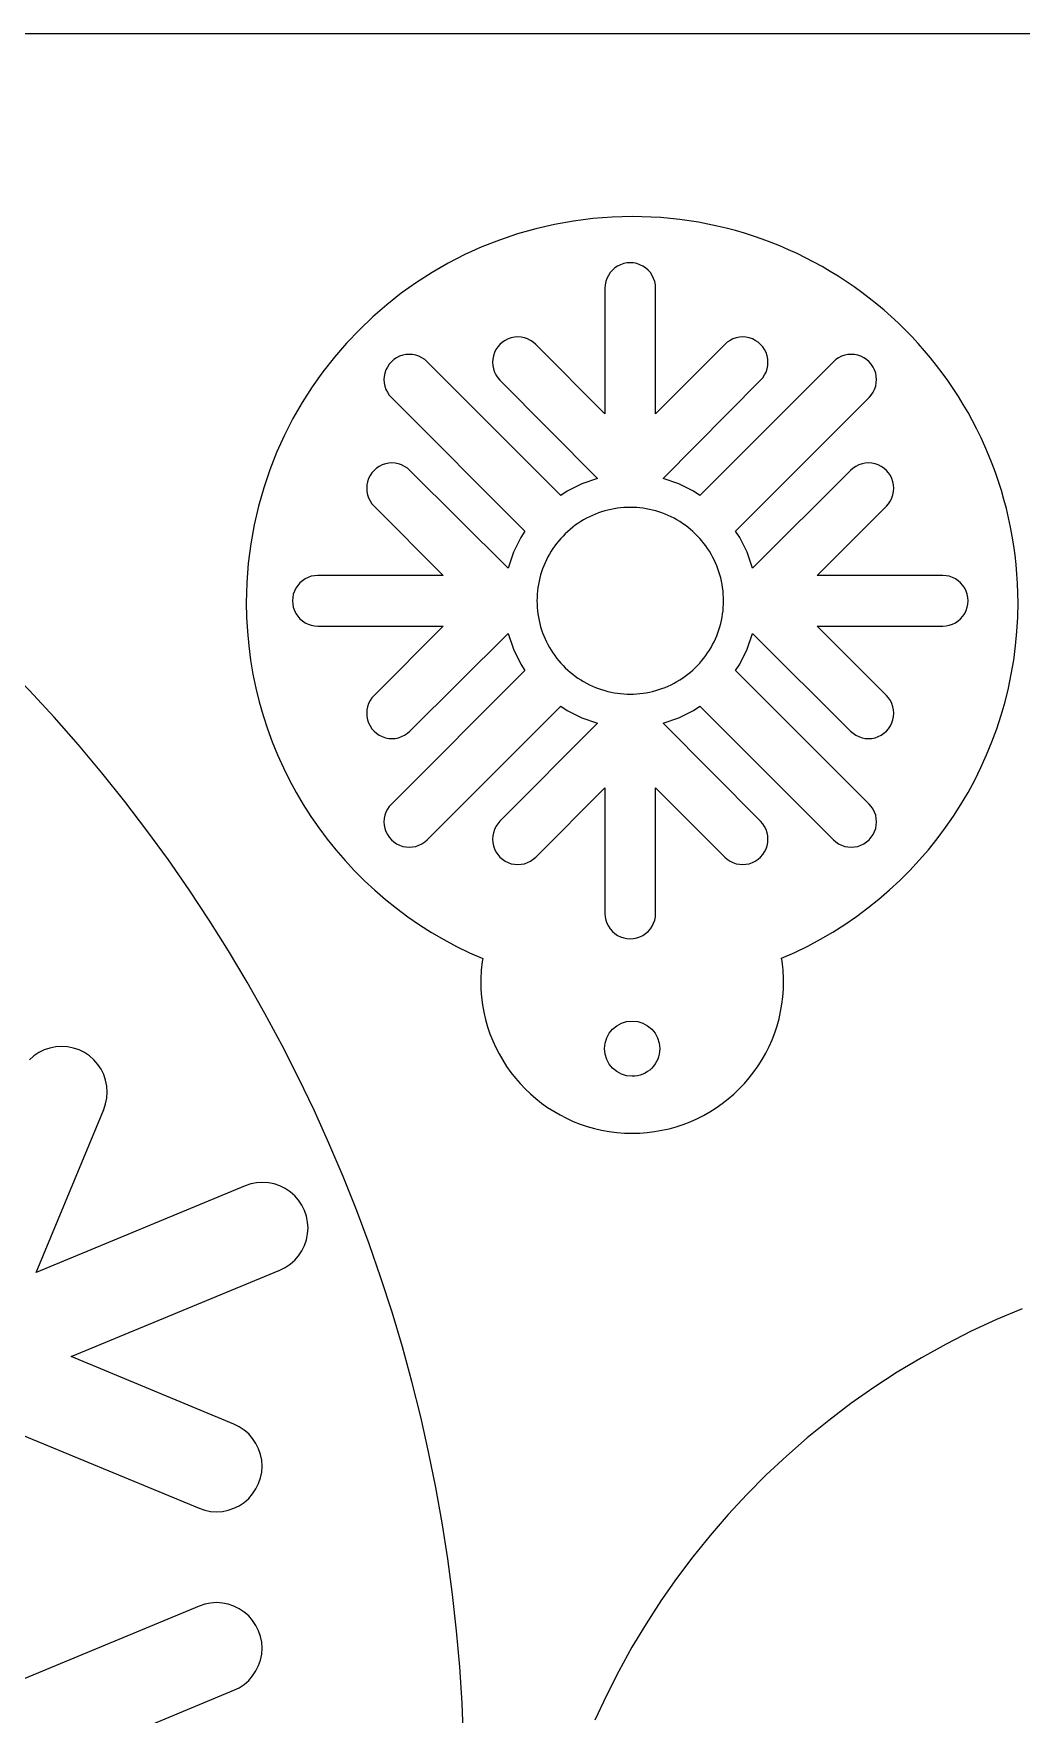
# Model space of a CAD drawing. Extents: x -10 to 300, y 40 to 641.
# Drawn here: x 143.4 to 194.3, y 553.4 to 639.8 of the extents above; entities that cross this region are included whole.
import ezdxf

# ---------------------------------------------------------------- set-up
doc = ezdxf.new("R2010")
doc.units = 0
doc.layers.add('Laag_1', color=7, linetype='CONTINUOUS')

msp = doc.modelspace()

# ---------------------------------------------------------------- linework, layer by layer
at = {"layer": 'Laag_1', "color": 1}
for p, q in [((0.160025, 639.840006), (299.83999, 639.840006)), ((173.460642, 627.876091), (173.318978, 627.781666)), ((173.613537, 627.951039), (173.460642, 627.876091)), ((173.774872, 628.006394), (173.613537, 627.951039)), ((173.942034, 628.038879), (173.774872, 628.006311)), ((174.112063, 628.050354), (173.942034, 628.038792)), ((174.282093, 628.038879), (174.112063, 628.050351)), ((174.449254, 628.006394), (174.282093, 628.03899)), ((174.610619, 627.951039), (174.449254, 628.006394)), ((174.76347, 627.876091), (174.610619, 627.951039)), ((174.905163, 627.781666), (174.76347, 627.876091)), ((172.853638, 627.084582), (172.820392, 626.916904)), ((172.908433, 627.245785), (172.853638, 627.084582)), ((172.983784, 627.398876), (172.908433, 627.245785)), ((173.078477, 627.540626), (172.983784, 627.398876)), ((173.190829, 627.66926), (173.078477, 627.540626)), ((173.318978, 627.781666), (173.190829, 627.66926)), ((175.033297, 627.66926), (174.905163, 627.781666)), ((175.145664, 627.540626), (175.033297, 627.66926)), ((175.240372, 627.398876), (175.145664, 627.540626)), ((175.315709, 627.245785), (175.240372, 627.398876)), ((175.370518, 627.084582), (175.315709, 627.245785)), ((175.403734, 626.916904), (175.370518, 627.084582)), ((172.80925, 626.747503), (172.80925, 620.283786)), ((172.820392, 626.916904), (172.80928, 626.747503)), ((175.414891, 626.747503), (175.403779, 626.916904)), ((175.414891, 620.283786), (175.414891, 626.747503)), ((167.196297, 623.578406), (167.120945, 623.425205)), ((167.290975, 623.720019), (167.196297, 623.578406)), ((167.403327, 623.847067), (167.290975, 623.720019)), ((167.531476, 623.959391), (167.403327, 623.847067)), ((167.673169, 624.055483), (167.531476, 623.959391)), ((167.826005, 624.130433), (167.673169, 624.055483)), ((167.98737, 624.185786), (167.826005, 624.130433)), ((168.154562, 624.218299), (167.98737, 624.185676)), ((168.324651, 624.229752), (168.154562, 624.218219)), ((168.49465, 624.218299), (168.324651, 624.229832)), ((168.661857, 624.185786), (168.49465, 624.218437)), ((168.823207, 624.130433), (168.661857, 624.185786)), ((168.976028, 624.055483), (168.823207, 624.130433)), ((169.117736, 623.959391), (168.976028, 624.055483)), ((169.245825, 623.847067), (169.117736, 623.959391)), ((172.80925, 620.283786), (169.245825, 623.847067)), ((178.978301, 623.847067), (175.414891, 620.283786)), ((179.10639, 623.959391), (178.978301, 623.847067)), ((179.248174, 624.055483), (179.10639, 623.959391)), ((179.400965, 624.130433), (179.248174, 624.055483)), ((179.56233, 624.185786), (179.400965, 624.130433)), ((179.729521, 624.218299), (179.56233, 624.185676)), ((179.899565, 624.229752), (179.729521, 624.218219)), ((180.06961, 624.218299), (179.899565, 624.229832)), ((180.236756, 624.185786), (180.06961, 624.218437)), ((180.398121, 624.130433), (180.236756, 624.185786)), ((180.550987, 624.055483), (180.398121, 624.130433)), ((180.692666, 623.959391), (180.550987, 624.055483)), ((180.8208, 623.847067), (180.692666, 623.959391)), ((180.933182, 623.720019), (180.8208, 623.847067)), ((181.027829, 623.578406), (180.933182, 623.720019)), ((181.103211, 623.425205), (181.027829, 623.578406)), ((161.606379, 622.685883), (161.531027, 622.532824)), ((161.701042, 622.827499), (161.606379, 622.685883)), ((161.813424, 622.956243), (161.701042, 622.827499)), ((161.941513, 623.068591), (161.813424, 622.956243)), ((162.083236, 623.163075), (161.941513, 623.068591)), ((162.236072, 623.238047), (162.083236, 623.163075)), ((162.397452, 623.293295), (162.236072, 623.238047)), ((162.564629, 623.325917), (162.397452, 623.293295)), ((162.734658, 623.33731), (162.564629, 623.325778)), ((162.904687, 623.325917), (162.734658, 623.33742)), ((163.071879, 623.293295), (162.904687, 623.326)), ((163.233259, 623.238047), (163.071879, 623.293295)), ((163.38608, 623.163075), (163.233259, 623.238047)), ((163.527818, 623.068591), (163.38608, 623.163075)), ((163.655952, 622.956243), (163.527818, 623.068591)), ((170.530153, 616.082085), (163.655952, 622.956243)), ((167.03289, 623.096297), (167.021778, 622.926924)), ((167.021793, 622.926924), (167.032905, 622.755965)), ((167.066181, 623.263975), (167.03289, 623.096297)), ((167.03289, 622.755965), (167.066181, 622.589763)), ((167.120945, 623.425205), (167.066181, 623.263975)), ((184.568204, 622.956243), (177.693973, 616.082085)), ((181.15799, 623.263975), (181.103211, 623.425205)), ((181.191236, 623.096297), (181.15799, 623.263975)), ((181.15799, 622.589763), (181.191236, 622.755965)), ((181.191236, 622.755965), (181.202349, 622.926924)), ((181.202364, 622.926924), (181.191251, 623.096297)), ((184.696323, 623.068591), (184.568204, 622.956243)), ((184.838047, 623.163075), (184.696323, 623.068591)), ((184.990868, 623.238047), (184.838047, 623.163075)), ((185.152263, 623.293295), (184.990868, 623.238047)), ((185.319439, 623.325917), (185.152263, 623.293295)), ((185.489498, 623.33731), (185.319439, 623.325778)), ((185.659498, 623.325917), (185.489498, 623.33742)), ((185.826689, 623.293295), (185.659498, 623.326)), ((185.988054, 623.238047), (185.826689, 623.293295)), ((186.14095, 623.163075), (185.988054, 623.238047)), ((186.282584, 623.068591), (186.14095, 623.163075)), ((186.410748, 622.956243), (186.282584, 623.068591)), ((186.523115, 622.827499), (186.410748, 622.956243)), ((186.617777, 622.685883), (186.523115, 622.827499)), ((186.693129, 622.532824), (186.617777, 622.685883)), ((161.431845, 622.034432), (161.442957, 621.865059)), ((161.442987, 622.20547), (161.431875, 622.034432)), ((161.476263, 622.371594), (161.442987, 622.20547)), ((161.442987, 621.865059), (161.476233, 621.697349)), ((161.531027, 622.532824), (161.476263, 622.371594)), ((167.066181, 622.589763), (167.120945, 622.428559)), ((167.120945, 622.428559), (167.196297, 622.275551)), ((167.196297, 622.275551), (167.290975, 622.133801)), ((167.290975, 622.133801), (167.403327, 622.005196)), ((167.403327, 622.005196), (172.42611, 616.950178)), ((175.798062, 616.950178), (180.8208, 622.005196)), ((180.8208, 622.005196), (180.933182, 622.133801)), ((180.933182, 622.133801), (181.027829, 622.275551)), ((181.027829, 622.275551), (181.103211, 622.428559)), ((181.103211, 622.428559), (181.15799, 622.589763)), ((186.747893, 622.371594), (186.693129, 622.532824)), ((186.781169, 622.20547), (186.747893, 622.371594)), ((186.747893, 621.697349), (186.781169, 621.865059)), ((186.781169, 621.865059), (186.792282, 622.034432)), ((186.792297, 622.034432), (186.781184, 622.20547)), ((161.476263, 621.697349), (161.531027, 621.536146)), ((161.531027, 621.536146), (161.606379, 621.38306)), ((161.606379, 621.38306), (161.701042, 621.24142)), ((161.701042, 621.24142), (161.813424, 621.114395)), ((161.813424, 621.114395), (168.687655, 614.238572)), ((179.536502, 614.238572), (186.410748, 621.114395)), ((186.410748, 621.114395), (186.523115, 621.24142)), ((186.523115, 621.24142), (186.617777, 621.38306)), ((186.617777, 621.38306), (186.693129, 621.536146)), ((186.693129, 621.536146), (186.747893, 621.697349)), ((161.191569, 617.573873), (161.049876, 617.477779)), ((161.344405, 617.648738), (161.191569, 617.573873)), ((161.50577, 617.704202), (161.344405, 617.648738)), ((161.672946, 617.736716), (161.50577, 617.704064)), ((161.842961, 617.748136), (161.672946, 617.736603)), ((162.01302, 617.736716), (161.842961, 617.748218)), ((162.180152, 617.704202), (162.01302, 617.736825)), ((162.341532, 617.648738), (162.180152, 617.704202)), ((162.494367, 617.573873), (162.341532, 617.648738)), ((162.636076, 617.477779), (162.494367, 617.573873)), ((185.729774, 617.573873), (185.588095, 617.477779)), ((185.88267, 617.648738), (185.729774, 617.573873)), ((186.04402, 617.704202), (185.88267, 617.648738)), ((186.211136, 617.736716), (186.04402, 617.704064)), ((186.381226, 617.748136), (186.211136, 617.736603)), ((186.551255, 617.736716), (186.381226, 617.748218)), ((186.718356, 617.704202), (186.551255, 617.736825)), ((186.879781, 617.648738), (186.718356, 617.704202)), ((187.032602, 617.573873), (186.879781, 617.648738)), ((187.174326, 617.477779), (187.032602, 617.573873)), ((160.584536, 616.782363), (160.55126, 616.614685)), ((160.63933, 616.94362), (160.584536, 616.782363)), ((160.714697, 617.096712), (160.63933, 616.94362)), ((160.809375, 617.238434), (160.714697, 617.096712)), ((160.921727, 617.365427), (160.809375, 617.238434)), ((161.049876, 617.477779), (160.921727, 617.365427)), ((162.764195, 617.365427), (162.636076, 617.477779)), ((167.819864, 612.342929), (162.764195, 617.365427)), ((171.619194, 616.676515), (170.85497, 616.298673)), ((172.42611, 616.950178), (171.619194, 616.676515)), ((176.604932, 616.676515), (175.798062, 616.950178)), ((177.369141, 616.298673), (176.604932, 616.676515)), ((185.459931, 617.365427), (180.404338, 612.342929)), ((185.588095, 617.477779), (185.459931, 617.365427)), ((187.302445, 617.365427), (187.174326, 617.477779)), ((187.414782, 617.238434), (187.302445, 617.365427)), ((187.509474, 617.096712), (187.414782, 617.238434)), ((187.584871, 616.94362), (187.509474, 617.096712)), ((187.639621, 616.782363), (187.584871, 616.94362)), ((187.672882, 616.614685), (187.639621, 616.782363)), ((160.540103, 616.445312), (160.551215, 616.274326)), ((160.55126, 616.614685), (160.540148, 616.445312)), ((160.55126, 616.274326), (160.584536, 616.108151)), ((160.584536, 616.108151), (160.63933, 615.946949)), ((160.63933, 615.946949), (160.714697, 615.793829)), ((160.714697, 615.793829), (160.809375, 615.65219)), ((170.85497, 616.298673), (170.530153, 616.082085)), ((177.693973, 616.082085), (177.369141, 616.298673)), ((187.414782, 615.65219), (187.509474, 615.793829)), ((187.509474, 615.793829), (187.584871, 615.946949)), ((187.584871, 615.946949), (187.639621, 616.108151)), ((187.639621, 616.108151), (187.672882, 616.274326)), ((187.672882, 616.274326), (187.683994, 616.445312)), ((187.684024, 616.445312), (187.672912, 616.614685)), ((160.809375, 615.65219), (160.921727, 615.523501)), ((160.921727, 615.523501), (164.485107, 611.960249)), ((171.85947, 614.900898), (171.709652, 614.817996)), ((172.011405, 614.978091), (171.85947, 614.900898)), ((172.165307, 615.049578), (172.011405, 614.978091)), ((172.321011, 615.115373), (172.165307, 615.049578)), ((172.478471, 615.175467), (172.321011, 615.115373)), ((172.637434, 615.22986), (172.478471, 615.175467)), ((172.797838, 615.278557), (172.637434, 615.22986)), ((172.959398, 615.321352), (172.797838, 615.278557)), ((173.122084, 615.358463), (172.959398, 615.321352)), ((173.285672, 615.389888), (173.122084, 615.358463)), ((173.44998, 615.415629), (173.285672, 615.389888)), ((173.614934, 615.435683), (173.44998, 615.415629)), ((173.780323, 615.450369), (173.614934, 615.435683)), ((173.946058, 615.458523), (173.780323, 615.450369)), ((174.111928, 615.461661), (173.946058, 615.458523)), ((174.277768, 615.458523), (174.111928, 615.461661)), ((174.443503, 615.450369), (174.277768, 615.458523)), ((174.608877, 615.435683), (174.443503, 615.450369)), ((174.773816, 615.415629), (174.608877, 615.435683)), ((174.938154, 615.389888), (174.773816, 615.415629)), ((175.101727, 615.358463), (174.938154, 615.389888)), ((175.264428, 615.321352), (175.101727, 615.358463)), ((175.425988, 615.278557), (175.264428, 615.321352)), ((175.586392, 615.22986), (175.425988, 615.278557)), ((175.74534, 615.175467), (175.586392, 615.22986)), ((175.902815, 615.115373), (175.74534, 615.175467)), ((176.058504, 615.049578), (175.902815, 615.115373)), ((176.212406, 614.978091), (176.058504, 615.049578)), ((176.364356, 614.900898), (176.212406, 614.978091)), ((176.514174, 614.817996), (176.364356, 614.900898)), ((183.73902, 611.960249), (187.302445, 615.523501)), ((187.302445, 615.523501), (187.414782, 615.65219)), ((168.687655, 614.238572), (168.470594, 613.914528)), ((170.767005, 614.105833), (170.649097, 613.987441)), ((170.889313, 614.220325), (170.767005, 614.105833)), ((171.015855, 614.330905), (170.889313, 614.220325)), ((171.146632, 614.437244), (171.015855, 614.330905)), ((171.281463, 614.539188), (171.146632, 614.437244)), ((171.420379, 614.636746), (171.281463, 614.539188)), ((171.563199, 614.729733), (171.420379, 614.636746)), ((171.709938, 614.817996), (171.563199, 614.729733)), ((176.660177, 614.730127), (176.513438, 614.818396)), ((176.802997, 614.637131), (176.660177, 614.730127)), ((176.941928, 614.539588), (176.802997, 614.637131)), ((177.076744, 614.437635), (176.941928, 614.539588)), ((177.207521, 614.331289), (177.076744, 614.437635)), ((177.334063, 614.22071), (177.207521, 614.331289)), ((177.456371, 614.106226), (177.334063, 614.22071)), ((177.574278, 613.987832), (177.456371, 614.106226)), ((179.753547, 613.914528), (179.536502, 614.238572)), ((168.470594, 613.914528), (168.093731, 613.150693)), ((170.036928, 613.2015), (169.951591, 613.059325)), ((170.127146, 613.340743), (170.036928, 613.2015)), ((170.222259, 613.476888), (170.127146, 613.340743)), ((170.322072, 613.609778), (170.222259, 613.476888)), ((170.426481, 613.739244), (170.322072, 613.609778)), ((170.535589, 613.865133), (170.426481, 613.739244)), ((170.649097, 613.987441), (170.535589, 613.865133)), ((177.687787, 613.865524), (177.574278, 613.987832)), ((177.796895, 613.739639), (177.687787, 613.865524)), ((177.901288, 613.610168), (177.796895, 613.739639)), ((178.001116, 613.477282), (177.901288, 613.610168)), ((178.09623, 613.341132), (178.001116, 613.477282)), ((178.186462, 613.20189), (178.09623, 613.341132)), ((178.27195, 613.059714), (178.186462, 613.20189)), ((180.130426, 613.150693), (179.753547, 613.914528)), ((168.093731, 613.150693), (167.819864, 612.342929)), ((169.600315, 612.30775), (169.545745, 612.150435)), ((169.660245, 612.462951), (169.600315, 612.30775)), ((169.725385, 612.61587), (169.660245, 612.462951)), ((169.795722, 612.76635), (169.725385, 612.61587)), ((169.871133, 612.914227), (169.795722, 612.76635)), ((169.951591, 613.059325), (169.871133, 612.914227)), ((178.352407, 612.914612), (178.27195, 613.059714)), ((178.427819, 612.766738), (178.352407, 612.914612)), ((178.498155, 612.61626), (178.427819, 612.766738)), ((178.563296, 612.46334), (178.498155, 612.61626)), ((178.623226, 612.308139), (178.563296, 612.46334)), ((178.677795, 612.150821), (178.623226, 612.308139)), ((180.404338, 612.342929), (180.130426, 613.150693)), ((156.98836, 611.450489), (156.893728, 611.308739)), ((157.100712, 611.579123), (156.98836, 611.450489)), ((157.228876, 611.691529), (157.100712, 611.579123)), ((157.370555, 611.785981), (157.228876, 611.691529)), ((157.523481, 611.860929), (157.370555, 611.785981)), ((157.684741, 611.916284), (157.523481, 611.860929)), ((157.851932, 611.948797), (157.684741, 611.916201)), ((158.021991, 611.960249), (157.851932, 611.948791)), ((164.485107, 611.960249), (158.021991, 611.960249)), ((169.382428, 611.501583), (169.355699, 611.335208)), ((169.414833, 611.666423), (169.382428, 611.501583)), ((169.45293, 611.829605), (169.414833, 611.666423)), ((169.496567, 611.990999), (169.45293, 611.829605)), ((169.545745, 612.150435), (169.496567, 611.990999)), ((178.726959, 611.991383), (178.677795, 612.150821)), ((178.770611, 611.829996), (178.726959, 611.991383)), ((178.808707, 611.666812), (178.770611, 611.829996)), ((178.841112, 611.501972), (178.808707, 611.666812)), ((178.867841, 611.335602), (178.841112, 611.501972)), ((190.202135, 611.960249), (183.73902, 611.960249)), ((190.372209, 611.948797), (190.202135, 611.96033)), ((190.539446, 611.916284), (190.372209, 611.94888)), ((190.700661, 611.860929), (190.539446, 611.916284)), ((190.853571, 611.785981), (190.700661, 611.860929)), ((190.995265, 611.691529), (190.853571, 611.785981)), ((191.123414, 611.579123), (190.995265, 611.691529)), ((191.235796, 611.450489), (191.123414, 611.579123)), ((191.330429, 611.308739), (191.235796, 611.450489)), ((156.730381, 610.826822), (156.719118, 610.657393)), ((156.719178, 610.657393), (156.730441, 610.48802)), ((156.763612, 610.994554), (156.730381, 610.826822)), ((156.818331, 611.155785), (156.763612, 610.994554)), ((156.893728, 611.308739), (156.818331, 611.155785)), ((169.31041, 610.828208), (169.307257, 610.657016)), ((169.307842, 610.657423), (169.310996, 610.486227)), ((169.307872, 610.657393), (169.307872, 610.657393)), ((169.320171, 610.998375), (169.31041, 610.828208)), ((169.334887, 611.16744), (169.320171, 610.998375)), ((169.355699, 611.335208), (169.334887, 611.16744)), ((178.888654, 611.167826), (178.867841, 611.335602)), ((178.90337, 610.998782), (178.888654, 611.167826)), ((178.913131, 610.828597), (178.90337, 610.998782)), ((178.916284, 610.657423), (178.913131, 610.828597)), ((178.913866, 610.486801), (178.91702, 610.657974)), ((191.405825, 611.155785), (191.330429, 611.308739)), ((191.460545, 610.994554), (191.405825, 611.155785)), ((191.493776, 610.826822), (191.460545, 610.994554)), ((191.504993, 610.657393), (191.493731, 610.826822)), ((191.493776, 610.48802), (191.505038, 610.657393)), ((156.730381, 610.48802), (156.763612, 610.320261)), ((156.763612, 610.320261), (156.818331, 610.159112)), ((156.818331, 610.159112), (156.893728, 610.005938)), ((156.893728, 610.005938), (156.98836, 609.8643)), ((156.98836, 609.8643), (157.100712, 609.735665)), ((157.100712, 609.735665), (157.228876, 609.623286)), ((169.310996, 610.486227), (169.320756, 610.316061)), ((169.320756, 610.316061), (169.335472, 610.147004)), ((169.335472, 610.147004), (169.3563, 609.979224)), ((169.3563, 609.979224), (169.383014, 609.812852)), ((169.383014, 609.812852), (169.415434, 609.648009)), ((178.809443, 609.648563), (178.841848, 609.813408)), ((178.841848, 609.813408), (178.868577, 609.979778)), ((178.868577, 609.979778), (178.88939, 610.147573)), ((178.88939, 610.147573), (178.904106, 610.316616)), ((178.904106, 610.316616), (178.913866, 610.486801)), ((190.995265, 609.623286), (191.123414, 609.735665)), ((191.123414, 609.735665), (191.235796, 609.8643)), ((191.235796, 609.8643), (191.330429, 610.005938)), ((191.330429, 610.005938), (191.405825, 610.159112)), ((191.405825, 610.159112), (191.460545, 610.320261)), ((191.460545, 610.320261), (191.493776, 610.48802)), ((157.228876, 609.623286), (157.370555, 609.528834)), ((157.370555, 609.528834), (157.523481, 609.453857)), ((157.523481, 609.453857), (157.684741, 609.398531)), ((157.684741, 609.398531), (157.851932, 609.365935)), ((157.851932, 609.366018), (158.021991, 609.354485)), ((158.021991, 609.354598), (164.485107, 609.354598)), ((164.485107, 609.354598), (160.921727, 605.791341)), ((162.764195, 603.949387), (167.819864, 608.971913)), ((167.819864, 608.971913), (168.093731, 608.164095)), ((169.415434, 609.648009), (169.45353, 609.48483)), ((169.45353, 609.48483), (169.497168, 609.323441)), ((169.497168, 609.323441), (169.546346, 609.164001)), ((169.546346, 609.164001), (169.600915, 609.00669)), ((169.600915, 609.00669), (169.660845, 608.851489)), ((169.660845, 608.851489), (169.725971, 608.698561)), ((178.498906, 608.699121), (178.564032, 608.852044)), ((178.564032, 608.852044), (178.623962, 609.007241)), ((178.623962, 609.007241), (178.678531, 609.164561)), ((178.678531, 609.164561), (178.727694, 609.323992)), ((178.727694, 609.323992), (178.771347, 609.485384)), ((178.771347, 609.485384), (178.809443, 609.648563)), ((180.130426, 608.164095), (180.404338, 608.971913)), ((180.404338, 608.971913), (185.459931, 603.949387)), ((187.302445, 605.791341), (183.73902, 609.354598)), ((183.73902, 609.354598), (190.202135, 609.354598)), ((190.202135, 609.354598), (190.372209, 609.366131)), ((190.372209, 609.366018), (190.539446, 609.398614)), ((190.539446, 609.398531), (190.700661, 609.453857)), ((190.700661, 609.453857), (190.853571, 609.528834)), ((190.853571, 609.528834), (190.995265, 609.623286)), ((168.093731, 608.164095), (168.470594, 607.400265)), ((169.725971, 608.698561), (169.796322, 608.548083)), ((169.796322, 608.548083), (169.871734, 608.400213)), ((169.871734, 608.400213), (169.952191, 608.25511)), ((169.952191, 608.25511), (170.037514, 608.112936)), ((170.037514, 608.112936), (170.127747, 607.973692)), ((170.127747, 607.973692), (170.222845, 607.837547)), ((178.001852, 607.838098), (178.096965, 607.974243)), ((178.096965, 607.974243), (178.187198, 608.113491)), ((178.187198, 608.113491), (178.272686, 608.255666)), ((178.272686, 608.255666), (178.353143, 608.400768)), ((178.353143, 608.400768), (178.42854, 608.548637)), ((178.42854, 608.548637), (178.498906, 608.699121)), ((179.753547, 607.400265), (180.130426, 608.164095)), ((168.470594, 607.400265), (168.687655, 607.07627)), ((170.222845, 607.837547), (170.322673, 607.704657)), ((170.322673, 607.704657), (170.427081, 607.575191)), ((170.427081, 607.575191), (170.53619, 607.449302)), ((170.53619, 607.449302), (170.649698, 607.326999)), ((170.649698, 607.326999), (170.767606, 607.208442)), ((170.767606, 607.208442), (170.889913, 607.09395)), ((177.334814, 607.094504), (177.457121, 607.208991)), ((177.457121, 607.208991), (177.575014, 607.327548)), ((177.575014, 607.327548), (177.688522, 607.449858)), ((177.688522, 607.449858), (177.797646, 607.575747)), ((177.797646, 607.575747), (177.902024, 607.705213)), ((177.902024, 607.705213), (178.001852, 607.838098)), ((179.536502, 607.07627), (179.753547, 607.400265)), ((168.687655, 607.07627), (161.813424, 600.20042)), ((170.889913, 607.09395), (171.016441, 606.98337)), ((171.016441, 606.98337), (171.147217, 606.87703)), ((171.147217, 606.87703), (171.282049, 606.775082)), ((171.282049, 606.775082), (171.420979, 606.677528)), ((171.420979, 606.677528), (171.563799, 606.584537)), ((171.563799, 606.584537), (171.710538, 606.496272)), ((171.709938, 606.496828), (171.85977, 606.413928)), ((171.85977, 606.413928), (172.011705, 606.336738)), ((172.011705, 606.336738), (172.165607, 606.265244)), ((172.165607, 606.265244), (172.321296, 606.199451)), ((175.903116, 606.199451), (176.058805, 606.265244)), ((176.058805, 606.265244), (176.212707, 606.336738)), ((176.212707, 606.336738), (176.364641, 606.413928)), ((176.364641, 606.413928), (176.514474, 606.496828)), ((176.514174, 606.496828), (176.660913, 606.585092)), ((176.660913, 606.585092), (176.803748, 606.678084)), ((176.803748, 606.678084), (176.942663, 606.775636)), ((176.942663, 606.775636), (177.077495, 606.87758)), ((177.077495, 606.87758), (177.208271, 606.983926)), ((177.208271, 606.983926), (177.334814, 607.094504)), ((186.410748, 600.20042), (179.536502, 607.07627)), ((160.714697, 605.520986), (160.63933, 605.367895)), ((160.809375, 605.662624), (160.714697, 605.520986)), ((160.921727, 605.791341), (160.809375, 605.662624)), ((172.321296, 606.199451), (172.478772, 606.139354)), ((172.478772, 606.139354), (172.637719, 606.084964)), ((172.637719, 606.084964), (172.798123, 606.036269)), ((172.798123, 606.036269), (172.959683, 605.993472)), ((172.959683, 605.993472), (173.122385, 605.956363)), ((173.122385, 605.956363), (173.285957, 605.924936)), ((173.285957, 605.924936), (173.450295, 605.899197)), ((173.450295, 605.899197), (173.615234, 605.879141)), ((173.615234, 605.879141), (173.780609, 605.864455)), ((173.780609, 605.864455), (173.946343, 605.856301)), ((173.946343, 605.856301), (174.112198, 605.853163)), ((174.112198, 605.853163), (174.278068, 605.856301)), ((174.278068, 605.856301), (174.443788, 605.864455)), ((174.443788, 605.864455), (174.609177, 605.879141)), ((174.609177, 605.879141), (174.774131, 605.899197)), ((174.774131, 605.899197), (174.938455, 605.924936)), ((174.938455, 605.924936), (175.102027, 605.956363)), ((175.102027, 605.956363), (175.264713, 605.993472)), ((175.264713, 605.993472), (175.426274, 606.036269)), ((175.426274, 606.036269), (175.586693, 606.084964)), ((175.586693, 606.084964), (175.74564, 606.139354)), ((175.74564, 606.139354), (175.903116, 606.199451)), ((187.414782, 605.662624), (187.302445, 605.791341)), ((187.509474, 605.520986), (187.414782, 605.662624)), ((187.584871, 605.367895), (187.509474, 605.520986)), ((160.540103, 604.869503), (160.551215, 604.70013)), ((160.55126, 605.040461), (160.540148, 604.869503)), ((160.584536, 605.206692), (160.55126, 605.040461)), ((160.55126, 604.70013), (160.584536, 604.532452)), ((160.63933, 605.367895), (160.584536, 605.206692)), ((160.584536, 604.532452), (160.63933, 604.371222)), ((163.655952, 598.358547), (170.530153, 605.232703)), ((170.530153, 605.232703), (170.85497, 605.01612)), ((170.85497, 605.01612), (171.619194, 604.638329)), ((171.619194, 604.638329), (172.42611, 604.364664)), ((175.798062, 604.364664), (176.604932, 604.638329)), ((176.604932, 604.638329), (177.369141, 605.01612)), ((177.369141, 605.01612), (177.693973, 605.232703)), ((177.693973, 605.232703), (184.568204, 598.358547)), ((187.639621, 605.206692), (187.584871, 605.367895)), ((187.584871, 604.371222), (187.639621, 604.532452)), ((187.672882, 605.040461), (187.639621, 605.206692)), ((187.639621, 604.532452), (187.672882, 604.70013)), ((187.672882, 604.70013), (187.683994, 604.869503)), ((187.684024, 604.869503), (187.672912, 605.040461)), ((160.63933, 604.371222), (160.714697, 604.21813)), ((160.714697, 604.21813), (160.809375, 604.076408)), ((160.809375, 604.076408), (160.921727, 603.949387)), ((160.921727, 603.949387), (161.049876, 603.837008)), ((161.049876, 603.837008), (161.191569, 603.740915)), ((161.191569, 603.740915), (161.344405, 603.666078)), ((161.344405, 603.666078), (161.50577, 603.610586)), ((162.180152, 603.610586), (162.341532, 603.666078)), ((162.341532, 603.666078), (162.494367, 603.740915)), ((162.494367, 603.740915), (162.636076, 603.837008)), ((162.636076, 603.837008), (162.764195, 603.949387)), ((172.42611, 604.364664), (167.403327, 599.309619)), ((180.8208, 599.309619), (175.798062, 604.364664)), ((185.459931, 603.949387), (185.588095, 603.837008)), ((185.588095, 603.837008), (185.729774, 603.740915)), ((185.729774, 603.740915), (185.88267, 603.666078)), ((185.88267, 603.666078), (186.04402, 603.610586)), ((186.718356, 603.610586), (186.879781, 603.666078)), ((186.879781, 603.666078), (187.032602, 603.740915)), ((187.032602, 603.740915), (187.174326, 603.837008)), ((187.174326, 603.837008), (187.302445, 603.949387)), ((187.302445, 603.949387), (187.414782, 604.076408)), ((187.414782, 604.076408), (187.509474, 604.21813)), ((187.509474, 604.21813), (187.584871, 604.371222)), ((161.50577, 603.610586), (161.672946, 603.57799)), ((161.672946, 603.578099), (161.842961, 603.566597)), ((161.842961, 603.566676), (162.01302, 603.578104)), ((162.01302, 603.578099), (162.180152, 603.610695)), ((186.04402, 603.610586), (186.211136, 603.57799)), ((186.211136, 603.578099), (186.381226, 603.566597)), ((186.381226, 603.566676), (186.551255, 603.578104)), ((186.551255, 603.578099), (186.718356, 603.610695)), ((161.813424, 600.20042), (161.701042, 600.073507)), ((169.245825, 597.467746), (172.80925, 601.031)), ((172.80925, 601.031), (172.80925, 594.567259)), ((175.414891, 594.567259), (175.414891, 601.031)), ((175.414891, 601.031), (178.978301, 597.467746)), ((186.523115, 600.073507), (186.410748, 600.20042)), ((161.442987, 599.449675), (161.431875, 599.280357)), ((161.476263, 599.617463), (161.442987, 599.449675)), ((161.531027, 599.778669), (161.476263, 599.617463)), ((161.606379, 599.931786), (161.531027, 599.778669)), ((161.701042, 600.073507), (161.606379, 599.931786)), ((186.617777, 599.931786), (186.523115, 600.073507)), ((186.693129, 599.778669), (186.617777, 599.931786)), ((186.747893, 599.617463), (186.693129, 599.778669)), ((186.781169, 599.449675), (186.747893, 599.617463)), ((186.792297, 599.280357), (186.781184, 599.449675)), ((161.431845, 599.280357), (161.442957, 599.109318)), ((161.442987, 599.109318), (161.476233, 598.943252)), ((161.476263, 598.943252), (161.531027, 598.781993)), ((161.531027, 598.781993), (161.606379, 598.628905)), ((161.606379, 598.628905), (161.701042, 598.487155)), ((161.701042, 598.487155), (161.813424, 598.358547)), ((167.03289, 598.558822), (167.021778, 598.387891)), ((167.066181, 598.72497), (167.03289, 598.558822)), ((167.120945, 598.886283), (167.066181, 598.72497)), ((167.196297, 599.039344), (167.120945, 598.886283)), ((167.290975, 599.180985), (167.196297, 599.039344)), ((167.403327, 599.309619), (167.290975, 599.180985)), ((180.933182, 599.180985), (180.8208, 599.309619)), ((181.027829, 599.039344), (180.933182, 599.180985)), ((181.103211, 598.886283), (181.027829, 599.039344)), ((181.15799, 598.72497), (181.103211, 598.886283)), ((181.191236, 598.558822), (181.15799, 598.72497)), ((181.202364, 598.387891), (181.191251, 598.558822)), ((186.410748, 598.358547), (186.523115, 598.487155)), ((186.523115, 598.487155), (186.617777, 598.628905)), ((186.617777, 598.628905), (186.693129, 598.781993)), ((186.693129, 598.781993), (186.747893, 598.943252)), ((186.747893, 598.943252), (186.781169, 599.109318)), ((186.781169, 599.109318), (186.792282, 599.280357)), ((161.813424, 598.358547), (161.941513, 598.246252)), ((161.941513, 598.246252), (162.083236, 598.151742)), ((162.083236, 598.151742), (162.236072, 598.076851)), ((162.236072, 598.076851), (162.397452, 598.021495)), ((162.397452, 598.021495), (162.564629, 597.98879)), ((162.564629, 597.988872), (162.734658, 597.97737)), ((162.734658, 597.977476), (162.904687, 597.988979)), ((162.904687, 597.988872), (163.071879, 598.021495)), ((163.071879, 598.021495), (163.233259, 598.076851)), ((163.233259, 598.076851), (163.38608, 598.151742)), ((163.38608, 598.151742), (163.527818, 598.246252)), ((163.527818, 598.246252), (163.655952, 598.358547)), ((167.021793, 598.387891), (167.032905, 598.218518)), ((167.03289, 598.218518), (167.066181, 598.05084)), ((167.066181, 598.05084), (167.120945, 597.889607)), ((167.120945, 597.889607), (167.196297, 597.73641)), ((167.196297, 597.73641), (167.290975, 597.594769)), ((167.290975, 597.594769), (167.403327, 597.467746)), ((180.8208, 597.467746), (180.933182, 597.594769)), ((180.933182, 597.594769), (181.027829, 597.73641)), ((181.027829, 597.73641), (181.103211, 597.889607)), ((181.103211, 597.889607), (181.15799, 598.05084)), ((181.15799, 598.05084), (181.191236, 598.218518)), ((181.191236, 598.218518), (181.202349, 598.387891)), ((184.568204, 598.358547), (184.696323, 598.246252)), ((184.696323, 598.246252), (184.838047, 598.151742)), ((184.838047, 598.151742), (184.990868, 598.076851)), ((184.990868, 598.076851), (185.152263, 598.021495)), ((185.152263, 598.021495), (185.319439, 597.98879)), ((185.319439, 597.988872), (185.489498, 597.97737)), ((185.489498, 597.977476), (185.659498, 597.988979)), ((185.659498, 597.988872), (185.826689, 598.021495)), ((185.826689, 598.021495), (185.988054, 598.076851)), ((185.988054, 598.076851), (186.14095, 598.151742)), ((186.14095, 598.151742), (186.282584, 598.246252)), ((186.282584, 598.246252), (186.410748, 598.358547)), ((167.403327, 597.467746), (167.531476, 597.355396)), ((167.531476, 597.355396), (167.673169, 597.259303)), ((167.673169, 597.259303), (167.826005, 597.184357)), ((167.826005, 597.184357), (167.98737, 597.128974)), ((167.98737, 597.128974), (168.154562, 597.096405)), ((168.154562, 597.096405), (168.324651, 597.084978)), ((168.324651, 597.085093), (168.49465, 597.096491)), ((168.49465, 597.096405), (168.661857, 597.129109)), ((168.661857, 597.128974), (168.823207, 597.184357)), ((168.823207, 597.184357), (168.976028, 597.259303)), ((168.976028, 597.259303), (169.117736, 597.355396)), ((169.117736, 597.355396), (169.245825, 597.467746)), ((178.978301, 597.467746), (179.10639, 597.355396)), ((179.10639, 597.355396), (179.248174, 597.259303)), ((179.248174, 597.259303), (179.400965, 597.184357)), ((179.400965, 597.184357), (179.56233, 597.128974)), ((179.56233, 597.128974), (179.729521, 597.096405)), ((179.729521, 597.096405), (179.899565, 597.084978)), ((179.899565, 597.085093), (180.06961, 597.096491)), ((180.06961, 597.096405), (180.236756, 597.129109)), ((180.236756, 597.128974), (180.398121, 597.184357)), ((180.398121, 597.184357), (180.550987, 597.259303)), ((180.550987, 597.259303), (180.692666, 597.355396)), ((180.692666, 597.355396), (180.8208, 597.467746)), ((172.80925, 594.567259), (172.820362, 594.397913)), ((172.820392, 594.397913), (172.853638, 594.230205)), ((172.853638, 594.230205), (172.908433, 594.069003)), ((175.315709, 594.069003), (175.370518, 594.230205)), ((175.370518, 594.230205), (175.403734, 594.397913)), ((175.403734, 594.397913), (175.414846, 594.567259)), ((172.908433, 594.069003), (172.983784, 593.915831)), ((172.983784, 593.915831), (173.078477, 593.774191)), ((173.078477, 593.774191), (173.190829, 593.645528)), ((173.190829, 593.645528), (173.318978, 593.533124)), ((173.318978, 593.533124), (173.460642, 593.438697)), ((173.460642, 593.438697), (173.613537, 593.36375)), ((173.613537, 593.36375), (173.774872, 593.308421)), ((173.774872, 593.308421), (173.942034, 593.275798)), ((173.942034, 593.275881), (174.112063, 593.264454)), ((174.112063, 593.264461), (174.282093, 593.275994)), ((174.282093, 593.275881), (174.449254, 593.308477)), ((174.449254, 593.308421), (174.610619, 593.36375)), ((174.610619, 593.36375), (174.76347, 593.438697)), ((174.76347, 593.438697), (174.905163, 593.533124)), ((174.905163, 593.533124), (175.033297, 593.645528)), ((175.033297, 593.645528), (175.145664, 593.774191)), ((175.145664, 593.774191), (175.240372, 593.915831)), ((175.240372, 593.915831), (175.315709, 594.069003)), ((143.408249, 587.237152), (143.177488, 587.034898)), ((143.66328, 587.407648), (143.408249, 587.237152)), ((143.938346, 587.543305), (143.66328, 587.407648)), ((144.228876, 587.641842), (143.938346, 587.543305)), ((144.529668, 587.701772), (144.228876, 587.641842)), ((144.835832, 587.721864), (144.529668, 587.701772)), ((145.14184, 587.701772), (144.835832, 587.721864)), ((145.442798, 587.641842), (145.14184, 587.701772)), ((145.733171, 587.543305), (145.442798, 587.641842)), ((146.00842, 587.407648), (145.733171, 587.543305)), ((146.263452, 587.237152), (146.00842, 587.407648)), ((146.494021, 587.034898), (146.263452, 587.237152)), ((172.789028, 587.612885), (172.789028, 587.612885)), ((146.696307, 586.804322), (146.494021, 587.034898)), ((146.866661, 586.549225), (146.696307, 586.804322)), ((147.002462, 586.274202), (146.866661, 586.549225)), ((147.100996, 585.983681), (147.002462, 586.274202)), ((147.160753, 585.682694), (147.100996, 585.983681)), ((147.180973, 585.376707), (147.160782, 585.682694)), ((147.002462, 584.479242), (147.100996, 584.769793)), ((147.100996, 584.769793), (147.160753, 585.070555)), ((147.160753, 585.070555), (147.180944, 585.376707)), ((143.531054, 576.098822), (147.002462, 584.479242)), ((174.210801, 583.258672), (174.210801, 583.258672)), ((154.279129, 580.550826), (143.531054, 576.098822)), ((154.569514, 580.649318), (154.279129, 580.550826)), ((154.870486, 580.709263), (154.569514, 580.649318)), ((155.176623, 580.72931), (154.870486, 580.709263)), ((155.48267, 580.709263), (155.176623, 580.72931)), ((155.783596, 580.649318), (155.48267, 580.709263)), ((156.073996, 580.550826), (155.783596, 580.649318)), ((156.3492, 580.415124), (156.073996, 580.550826)), ((156.604236, 580.244674), (156.3492, 580.415124)), ((156.834826, 580.042374), (156.604236, 580.244674)), ((157.037111, 579.811769), (156.834826, 580.042374)), ((157.207471, 579.556717), (157.037111, 579.811769)), ((157.343098, 579.281678), (157.207471, 579.556717)), ((157.441785, 578.991128), (157.343098, 579.281678)), ((157.501565, 578.690351), (157.441785, 578.991128)), ((157.521747, 578.384183), (157.501565, 578.690351)), ((157.343098, 577.486734), (157.441785, 577.777269)), ((157.441785, 577.777269), (157.501565, 578.078031)), ((157.501565, 578.078031), (157.521747, 578.384183)), ((156.834826, 576.726038), (157.037111, 576.956628)), ((157.037111, 576.956628), (157.207471, 577.21159)), ((157.207471, 577.21159), (157.343098, 577.486734)), ((145.326033, 571.765611), (156.073996, 576.217616)), ((156.073996, 576.217616), (156.3492, 576.353153)), ((156.3492, 576.353153), (156.604236, 576.523753)), ((156.604236, 576.523753), (156.834826, 576.726038)), ((192.964625, 573.674578), (191.660328, 573.068505)), ((194.284504, 574.232133), (192.964625, 573.674578)), ((191.660328, 573.068505), (190.372917, 572.413944)), ((153.706393, 568.294306), (145.326033, 571.765611)), ((189.103708, 571.710955), (187.860248, 570.963278)), ((190.372917, 572.413944), (189.103708, 571.710955)), ((187.860248, 570.963278), (186.649685, 570.175628)), ((186.649685, 570.175628), (185.472666, 569.349085)), ((139.19796, 569.227284), (151.911587, 563.96111)), ((185.472666, 569.349085), (184.329847, 568.484837)), ((153.981462, 568.158634), (153.706393, 568.294306)), ((184.329847, 568.484837), (183.221869, 567.583934)), ((154.236663, 567.988139), (153.981462, 568.158634)), ((154.467223, 567.785899), (154.236663, 567.988139)), ((154.669508, 567.555309), (154.467223, 567.785899)), ((154.839853, 567.300227), (154.669508, 567.555309)), ((183.221869, 567.583934), (182.149384, 566.647577)), ((154.975495, 567.025188), (154.839853, 567.300227)), ((155.074227, 566.734637), (154.975495, 567.025188)), ((155.133962, 566.433651), (155.074227, 566.734637)), ((182.149384, 566.647577), (181.113049, 565.676832)), ((155.074227, 565.520659), (155.133962, 565.821541)), ((155.154008, 566.127708), (155.133962, 566.433651)), ((155.133962, 565.821541), (155.154008, 566.127708)), ((181.113049, 565.676832), (180.113497, 564.672842)), ((154.669508, 564.700033), (154.839853, 564.955085)), ((154.839853, 564.955085), (154.975495, 565.230214)), ((154.975495, 565.230214), (155.074227, 565.520659)), ((151.911587, 563.96111), (152.202092, 563.862513)), ((153.415873, 563.862513), (153.706393, 563.96111)), ((153.706393, 563.96111), (153.981462, 564.096813)), ((153.981462, 564.096813), (154.236663, 564.267158)), ((154.236663, 564.267158), (154.467223, 564.469427)), ((154.467223, 564.469427), (154.669508, 564.700033)), ((180.113497, 564.672842), (179.151387, 563.636702)), ((152.202092, 563.862513), (152.502868, 563.802673)), ((152.502868, 563.802673), (152.808885, 563.782401)), ((152.808885, 563.782597), (153.115082, 563.802794)), ((153.115082, 563.802673), (153.415873, 563.862513)), ((179.151387, 563.636702), (178.227372, 562.569628)), ((178.227372, 562.569628), (177.342106, 561.472657)), ((177.342106, 561.472657), (176.496224, 560.346974)), ((176.496224, 560.346974), (175.690385, 559.193647)), ((151.911587, 558.929056), (139.19796, 553.662867)), ((152.202092, 559.027638), (151.911587, 558.929056)), ((152.502868, 559.087463), (152.202092, 559.027638)), ((152.808885, 559.107555), (152.502868, 559.087283)), ((153.115082, 559.087463), (152.808885, 559.107735)), ((153.415873, 559.027638), (153.115082, 559.087463)), ((153.706393, 558.929056), (153.415873, 559.027638)), ((153.981462, 558.793368), (153.706393, 558.929056)), ((154.236663, 558.622993), (153.981462, 558.793368)), ((175.690385, 559.193647), (174.925233, 558.013801)), ((154.467223, 558.420709), (154.236663, 558.622993)), ((154.669508, 558.190073), (154.467223, 558.420709)), ((154.839853, 557.934961), (154.669508, 558.190073)), ((154.975495, 557.659923), (154.839853, 557.934961)), ((174.925233, 558.013801), (174.201432, 556.808637)), ((155.074227, 557.369447), (154.975495, 557.659923)), ((155.133962, 557.06849), (155.074227, 557.369447)), ((155.154008, 556.762443), (155.133962, 557.06849)), ((154.975495, 555.864948), (155.074227, 556.155514)), ((155.074227, 556.155514), (155.133962, 556.456381)), ((155.133962, 556.456381), (155.154008, 556.762443)), ((174.201432, 556.808637), (173.519605, 555.579192)), ((154.467223, 555.104162), (154.669508, 555.334768)), ((154.669508, 555.334768), (154.839853, 555.58985)), ((154.839853, 555.58985), (154.975495, 555.864948)), ((173.519605, 555.579192), (172.880423, 554.326622)), ((145.326033, 551.12451), (153.706393, 554.59583)), ((153.706393, 554.59583), (153.981462, 554.731502)), ((153.981462, 554.731502), (154.236663, 554.901968)), ((154.236663, 554.901968), (154.467223, 555.104162)), ((172.880423, 554.326622), (172.284535, 553.052097))]:
    msp.add_line(p, q, dxfattribs=at)
for points in [[(174.210801, 630.425421), (163.238782, 630.425336), (154.344226, 621.530763), (154.344147, 610.558728)], [(188.258955, 624.606747), (184.533126, 628.332481), (179.479848, 630.425523), (174.210801, 630.425421)], [(194.077995, 610.558728), (194.077957, 615.827783), (191.984784, 620.881012), (188.258955, 624.606747)], [(158.600034, 516.58231), (175.65768, 555.382959), (160.413083, 600.792017), (123.397732, 621.439356)], [(154.344147, 610.558728), (154.345152, 602.560486), (159.142384, 595.342797), (166.516351, 592.245001)], [(181.907413, 592.26446), (189.274225, 595.360011), (194.069437, 602.567957), (194.077995, 610.558728)], [(166.516351, 592.245001), (166.452267, 591.85142), (166.418474, 591.453503), (166.415272, 591.054752)], [(182.006871, 591.054752), (182.005208, 591.45996), (181.971954, 591.864421), (181.907413, 592.26446)], [(166.415272, 591.054752), (166.415176, 586.749267), (169.905322, 583.258874), (174.210801, 583.258672)], [(179.723506, 585.54204), (181.185563, 587.004098), (182.006917, 588.987089), (182.006871, 591.054752)], [(172.789028, 587.612885), (172.789028, 588.398175), (173.42563, 589.034778), (174.210919, 589.034778)], [(174.210919, 589.034778), (174.996209, 589.034779), (175.632812, 588.398176), (175.632813, 587.612885)], [(174.210919, 586.190989), (173.425629, 586.19099), (172.789027, 586.827594), (172.789028, 587.612885)], [(175.632813, 587.612885), (175.632814, 587.235775), (175.483007, 586.87411), (175.21635, 586.607452)], [(175.21635, 586.607452), (174.949693, 586.340795), (174.588029, 586.190989), (174.210919, 586.190989)], [(174.210801, 583.258672), (176.278462, 583.258626), (178.261449, 584.079981), (179.723506, 585.54204)]]:
    msp.add_open_spline(points, degree=3, dxfattribs=at)

doc.saveas('drawing.dxf')
